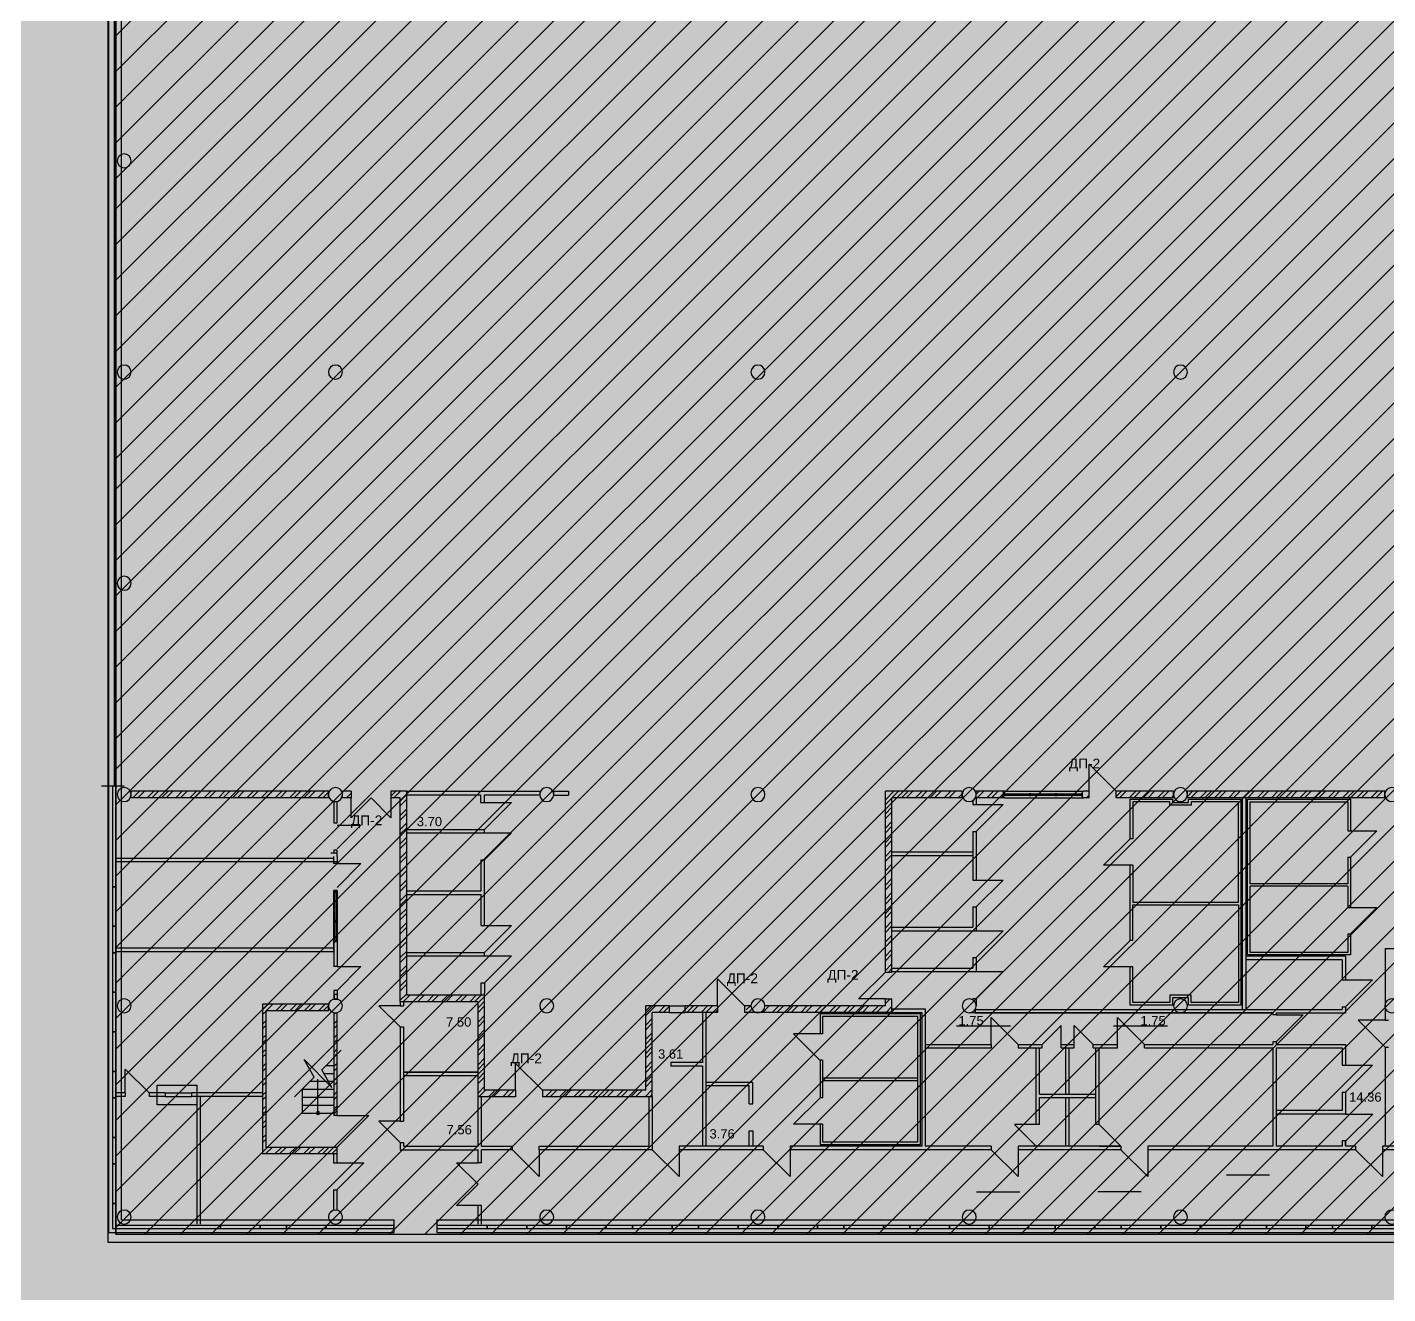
# Model space of a CAD drawing. Header units: metres. Extents: x 183920 to 185578, y 20757 to 21440.
# Drawn here: x 184747.6 to 184799.1, y 20827.3 to 20875.2 of the extents above; entities that cross this region are included whole.
import ezdxf

# ---------------------------------------------------------------- set-up
doc = ezdxf.new("R2010")
doc.units = ezdxf.units.M
for name, pattern in [('Commercial', [0]), ('Style_10', [0]), ('Style_11', [0]), ('Style_13', [0]), ('Wall Style 01', [0])]:
    doc.linetypes.add(name, pattern=pattern)
for name, color, linetype, true_color in [('0_1', 7, 'Continuous', 0x000000), ('brick', 12, 'Continuous', 0xbd0000), ('COLON', 5, 'Continuous', 0x0000ff), ('COOL', 4, 'Continuous', 0x00ffff), ('DOORS', 8, 'Continuous', 0x414141), ('DRAW', 7, 'Continuous', 0xffffff), ('dwgmodels.com', 3, 'Continuous', 0x00ff00), ('fac', 5, 'Continuous', 0x0000ff), ('GKL', 5, 'Continuous', 0x0000ff), ('Glass', 4, 'Continuous', 0x00ffff), ('Import', 7, 'Continuous', 0xff1493), ('MONOLIT', 7, 'Continuous', 0x691639), ('S', 2, 'Continuous', 0xffff00), ('SENDVICH', 2, 'Continuous', 0xffff00), ('TEXT', 2, 'Continuous', 0xffff00), ('Walls', 7, 'Continuous', 0x68db4c), ('Zoning', 7, 'Continuous', 0x47d2e2)]:
    doc.layers.add(name, color=color, linetype=linetype, true_color=true_color)
doc.styles.add('Style', font='', dxfattribs={"height": 0.370853})
doc.styles.add('Style_16', font='', dxfattribs={"height": 0.351624})
doc.styles.get('Style').set_extended_font_data('arial')
doc.styles.get('Style_16').set_extended_font_data('arial')
pattern_1 = [(45, (-3.6, 82), (-0.2694076836, 0.2694076836), []), (45, (-3.4204, 82), (-0.2694076836, 0.2694076836), [])]

msp = doc.modelspace()

# ---------------------------------------------------------------- hatches: boundary and pattern name
at = {"layer": 'DRAW'}
h = msp.add_hatch(dxfattribs=at)
h.set_pattern_fill('PATTERN_0', color=256, scale=0.04, style=0, pattern_type=2)
h.set_pattern_definition(pattern_1)
edge = h.paths.add_edge_path(flags=0)
edge.add_line((184759.041, 20846.31), (184751.508, 20846.31))
edge.add_arc((184751.275, 20846.185), 0.265, 0, 28.1446, ccw=False)
edge.add_arc((184751.275, 20846.185), 0.265, -28.1446, 0, ccw=False)
edge.add_line((184751.508, 20846.06), (184759.041, 20846.06))
edge.add_arc((184759.275, 20846.185), 0.265, 180, 208.1446, ccw=False)
edge.add_arc((184759.275, 20846.185), 0.265, 151.8554, 180, ccw=False)
edge.add_line((184759.041, 20846.31), (184759.041, 20846.31))
edge = h.paths.add_edge_path(flags=0)
edge.add_line((184759.875, 20846.31), (184759.508, 20846.31))
edge.add_arc((184759.275, 20846.185), 0.265, 0, 28.1446, ccw=False)
edge.add_arc((184759.275, 20846.185), 0.265, -28.1446, 0, ccw=False)
edge.add_line((184759.508, 20846.06), (184759.875, 20846.06))
edge.add_line((184759.875, 20846.06), (184759.875, 20846.31))
edge.add_line((184759.875, 20846.31), (184759.875, 20846.31))
h = msp.add_hatch(dxfattribs=at)
h.set_pattern_fill('PATTERN_0', color=256, scale=0.04, style=0, pattern_type=2)
h.set_pattern_definition(pattern_1)
h.paths.add_polyline_path([(184761.975, 20838.585), (184764.925, 20838.585), (184764.925, 20834.985), (184766.025, 20834.985), (184766.025, 20834.735), (184764.675, 20834.735), (184764.675, 20838.335), (184761.725, 20838.335), (184761.725, 20846.06), (184761.375, 20846.06), (184761.375, 20846.31), (184761.975, 20846.31), (184761.975, 20838.585)], flags=0)
h.paths.add_polyline_path([(184771.925, 20837.935), (184771.275, 20837.935), (184771.275, 20834.735), (184767.115, 20834.735), (184767.115, 20834.985), (184771.025, 20834.985), (184771.025, 20838.185), (184771.925, 20838.185), (184771.925, 20837.935)], flags=0)
h.paths.add_polyline_path([(184756.515, 20838.245), (184759.01, 20838.245), (184759.01, 20838.185), (184759.01, 20837.995), (184756.635, 20837.995), (184756.635, 20832.825), (184759.335, 20832.825), (184759.335, 20832.575), (184756.515, 20832.575), (184756.515, 20838.245)], flags=0)
edge = h.paths.add_edge_path(flags=0)
edge.add_arc((184775.275, 20838.185), 0.265, 289.37, 360)
edge.add_line((184775.54, 20838.185), (184780.1, 20838.185))
edge.add_line((184780.1, 20838.185), (184780.1, 20838.457))
edge.add_line((184780.1, 20838.457), (184780.35, 20838.457))
edge.add_line((184780.35, 20838.457), (184780.35, 20837.935))
edge.add_line((184780.35, 20837.935), (184775.363, 20837.935))
edge.add_line((184775.363, 20837.935), (184775.363, 20837.935))
h.paths.add_polyline_path([(184759.215, 20837.92), (184759.215, 20834.025), (184759.335, 20834.025), (184759.335, 20837.92), (184759.275, 20837.92), (184759.215, 20837.92)], flags=0)
h.paths.add_polyline_path([(184773.74, 20837.935), (184772.525, 20837.935), (184772.525, 20838.185), (184773.74, 20838.185), (184773.74, 20837.935)], flags=0)
edge = h.paths.add_edge_path(flags=0)
edge.add_arc((184775.275, 20838.185), 0.265, 180, 250.63)
edge.add_line((184775.187, 20837.935), (184774.834, 20837.935))
edge.add_line((184774.834, 20837.935), (184774.834, 20838.185))
edge.add_line((184774.834, 20838.185), (184775.01, 20838.185))
edge.add_line((184775.01, 20838.185), (184775.01, 20838.185))
h = msp.add_hatch(dxfattribs=at)
h.set_pattern_fill('PATTERN_0', color=256, scale=0.04, style=0, pattern_type=2)
h.set_pattern_definition(pattern_1)
edge = h.paths.add_edge_path(flags=0)
edge.add_arc((184783.275, 20846.185), 0.265, 151.8554, 180)
edge.add_arc((184783.275, 20846.185), 0.265, 180, 208.1446)
edge.add_line((184783.041, 20846.06), (184780.35, 20846.06))
edge.add_line((184780.35, 20846.06), (184780.35, 20839.477))
edge.add_line((184780.35, 20839.477), (184780.1, 20839.477))
edge.add_line((184780.1, 20839.477), (184780.1, 20846.31))
edge.add_line((184780.1, 20846.31), (184783.041, 20846.31))
edge.add_line((184783.041, 20846.31), (184783.041, 20846.31))
edge = h.paths.add_edge_path(flags=0)
edge.add_arc((184791.275, 20846.185), 0.265, 151.8554, 180)
edge.add_arc((184791.275, 20846.185), 0.265, 180, 208.1446)
edge.add_line((184791.041, 20846.06), (184788.84, 20846.06))
edge.add_line((184788.84, 20846.06), (184788.84, 20846.31))
edge.add_line((184788.84, 20846.31), (184791.041, 20846.31))
edge.add_line((184791.041, 20846.31), (184791.041, 20846.31))
edge = h.paths.add_edge_path(flags=0)
edge.add_line((184784.57, 20846.06), (184783.54, 20846.06))
edge.add_line((184783.54, 20846.06), (184783.54, 20846.185))
edge.add_arc((184783.275, 20846.185), 0.265, 360, 388.1446)
edge.add_line((184783.508, 20846.31), (184784.57, 20846.31))
edge.add_line((184784.57, 20846.31), (184784.57, 20846.06))
edge.add_line((184784.57, 20846.06), (184784.57, 20846.06))
h.paths.add_polyline_path([(184787.82, 20846.06), (184787.62, 20846.06), (184787.62, 20846.31), (184787.82, 20846.31), (184787.82, 20846.06)], flags=0)
h = msp.add_hatch(dxfattribs=at)
h.set_pattern_fill('PATTERN_5', color=256, scale=0.04, style=0, pattern_type=2)
h.set_pattern_definition([(45, (-3.6, 82), (-0.2694076836, 0.2694076836), []), (45, (-3.4204, 82), (-0.2694076836, 0.2694076836), [])])
edge = h.paths.add_edge_path(flags=0)
edge.add_line((184799.01, 20846.185), (184799.01, 20846.06))
edge.add_line((184799.01, 20846.06), (184791.508, 20846.06))
edge.add_arc((184791.275, 20846.185), 0.265, 331.8554, 360)
edge.add_arc((184791.275, 20846.185), 0.265, 360, 388.1446)
edge.add_line((184791.508, 20846.31), (184799.01, 20846.31))
edge.add_line((184799.01, 20846.31), (184799.01, 20846.185))
edge.add_line((184799.01, 20846.185), (184799.01, 20846.185))
edge.add_line((184799.01, 20846.185), (184799.01, 20846.185))
h.paths.add_polyline_path([(184802.594, 20846.06), (184801.079, 20846.06), (184801.079, 20846.31), (184802.594, 20846.31), (184802.594, 20846.06)], flags=0)
edge = h.paths.add_edge_path(flags=0)
edge.add_line((184800.059, 20846.06), (184800.059, 20846.31))
edge.add_line((184800.059, 20846.31), (184799.508, 20846.31))
edge.add_arc((184799.275, 20846.185), 0.265, -28.1446, 28.1446, ccw=False)
edge.add_line((184799.508, 20846.06), (184800.059, 20846.06))
edge.add_line((184800.059, 20846.06), (184800.059, 20846.06))
h.paths.add_polyline_path([(184803.875, 20846.31), (184803.494, 20846.31), (184803.494, 20846.06), (184803.875, 20846.06), (184803.875, 20846.31)], flags=0)
at = {"layer": 'Import'}
h = msp.add_hatch(dxfattribs=at)
h.set_pattern_fill('PATTERN_1', color=256, scale=15, style=0, pattern_type=2)
h.set_pattern_definition([(45, (0, 0), (-5.30330086, 5.30330086), []), (45, (1.35, 0), (-5.30330086, 5.30330086), []), (45, (2.7, 0), (-5.30330086, 5.30330086), []), (45, (4.05, 0), (-5.30330086, 5.30330086), []), (45, (5.4, 0), (-5.30330086, 5.30330086), []), (45, (6.75, 0), (-5.30330086, 5.30330086), []), (45, (8.1, 0), (-5.30330086, 5.30330086), []), (45, (9.45, 0), (-5.30330086, 5.30330086), [])])
h.paths.add_polyline_path([(184750.965, 20829.538), (184877.275, 20829.538), (184877.275, 20907.902), (184750.965, 20907.902), (184750.965, 20829.538)], flags=0)
at = {"layer": 'Walls', "transparency": 33554483}
for points in [[(184750.66, 20829.238), (184750.66, 20948.06), (184750.96, 20948.06), (184750.96, 20829.538), (184750.96, 20829.238), (184750.66, 20829.238)], [(184750.96, 20829.238), (184750.96, 20829.538), (184888.96, 20829.538), (184888.96, 20829.238), (184888.66, 20829.238), (184750.96, 20829.238)]]:
    msp.add_hatch(color=256, dxfattribs=at).paths.add_polyline_path(points, flags=0)
at = {"layer": 'Zoning', "transparency": 33554483}
msp.add_hatch(color=256, dxfattribs=at).paths.add_polyline_path([(184979.786, 20791.045), (184979.462, 21013.519), (184803.816, 21044.019), (184705.169, 21043.365), (184705.237, 20815.824), (184979.786, 20791.045)], flags=0)

# ---------------------------------------------------------------- linework, layer by layer
at = {"layer": '0_1', "linetype": 'Style_13'}
for points in [[(184757.732, 20834.742), (184758.473, 20835.483), (184758.087, 20836.153), (184759.142, 20835.097), (184758.756, 20835.766), (184759.498, 20836.508)], [(184758.838, 20835.625), (184759.215, 20835.625)], [(184758.915, 20835.925), (184759.215, 20835.925)], [(184758.315, 20835.325), (184759.215, 20835.325)], [(184758.615, 20834.125), (184758.615, 20834.404), (184758.615, 20835.404)], [(184758.015, 20835.025), (184759.215, 20835.025)], [(184758.015, 20835.025), (184758.015, 20834.125)], [(184758.015, 20834.725), (184759.215, 20834.725)], [(184758.015, 20834.425), (184759.215, 20834.425)], [(184758.015, 20834.125), (184759.215, 20834.125)]]:
    msp.add_lwpolyline(points, dxfattribs=at)
msp.add_lwpolyline([(184758.555, 20834.125, 1), (184758.675, 20834.125, 1), (184758.555, 20834.125)], format="xyb", close=True, dxfattribs=at)
at = {"layer": 'brick', "linetype": 'Style_13'}
for points in [[(184751.54, 20846.06), (184751.54, 20846.31)], [(184759.01, 20846.31), (184751.54, 20846.31)], [(184759.01, 20846.06), (184751.54, 20846.06)], [(184759.01, 20846.06), (184759.01, 20846.31)], [(184759.215, 20845.92), (184759.335, 20845.92)], [(184759.215, 20845.92), (184759.215, 20845.1)], [(184759.335, 20845.92), (184759.335, 20845.1)], [(184759.54, 20846.06), (184759.54, 20846.31)], [(184759.875, 20846.31), (184759.54, 20846.31)], [(184759.875, 20846.06), (184759.54, 20846.06)], [(184759.875, 20846.31), (184759.875, 20846.06)], [(184761.975, 20846.31), (184761.375, 20846.31)], [(184761.375, 20846.31), (184761.375, 20846.06)], [(184761.725, 20846.06), (184761.375, 20846.06)], [(184761.725, 20838.335), (184761.725, 20846.06)], [(184761.975, 20838.585), (184761.975, 20846.31)], [(184780.1, 20839.465), (184780.1, 20846.31)], [(184783.01, 20846.31), (184780.1, 20846.31)], [(184783.01, 20846.06), (184780.35, 20846.06)], [(184780.35, 20839.465), (184780.35, 20846.06)], [(184783.01, 20846.06), (184783.01, 20846.31)], [(184783.54, 20846.06), (184783.54, 20846.31)], [(184784.62, 20846.31), (184783.54, 20846.31)], [(184784.62, 20846.06), (184783.54, 20846.06)], [(184784.57, 20846.06), (184784.57, 20846.31)], [(184784.62, 20846.31), (184787.62, 20846.31)], [(184784.62, 20846.06), (184787.62, 20846.06)], [(184787.57, 20846.06), (184787.57, 20846.31)], [(184787.82, 20846.31), (184787.62, 20846.31)], [(184787.82, 20846.06), (184787.62, 20846.06)], [(184787.82, 20846.06), (184787.82, 20846.31)], [(184791.01, 20846.31), (184788.84, 20846.31)], [(184788.84, 20846.06), (184788.84, 20846.31)], [(184791.01, 20846.06), (184788.84, 20846.06)], [(184791.01, 20846.06), (184791.01, 20846.31)], [(184799.01, 20846.31), (184791.54, 20846.31)], [(184791.54, 20846.06), (184791.54, 20846.31)], [(184799.01, 20846.06), (184791.54, 20846.06)], [(184799.01, 20846.06), (184799.01, 20846.31)], [(184759.335, 20845.1), (184759.215, 20845.1)], [(184759.215, 20844.08), (184759.215, 20843.96)], [(184759.335, 20844.08), (184759.215, 20844.08)], [(184759.335, 20844.08), (184759.335, 20843.84)], [(184759.215, 20843.76), (184750.96, 20843.76)], [(184759.335, 20843.64), (184750.96, 20843.64)], [(184780.1, 20839.465), (184780.35, 20839.465)], [(184759.01, 20838.245), (184756.515, 20838.245)], [(184756.515, 20838.245), (184756.515, 20832.575)], [(184759.01, 20837.995), (184759.01, 20838.245)], [(184764.675, 20838.335), (184761.725, 20838.335)], [(184764.925, 20838.585), (184761.975, 20838.585)], [(184764.675, 20834.735), (184764.675, 20838.335)], [(184764.925, 20834.985), (184764.925, 20838.585)], [(184771.925, 20838.185), (184771.025, 20838.185)], [(184771.025, 20834.985), (184771.025, 20838.185)], [(184771.925, 20838.185), (184772.525, 20838.185)], [(184771.925, 20837.935), (184771.925, 20838.185)], [(184772.525, 20837.935), (184772.525, 20838.185)], [(184773.74, 20838.185), (184772.525, 20838.185)], [(184773.74, 20838.185), (184773.74, 20837.935)], [(184775.01, 20838.185), (184774.76, 20838.185)], [(184774.76, 20838.185), (184774.76, 20837.935)], [(184780.1, 20838.185), (184775.54, 20838.185)], [(184780.1, 20838.445), (184780.35, 20838.445)], [(184780.1, 20838.185), (184780.1, 20838.445)], [(184780.35, 20837.935), (184780.35, 20838.445)], [(184759.01, 20837.995), (184756.635, 20837.995)], [(184756.635, 20837.995), (184756.635, 20832.825)], [(184759.215, 20837.92), (184759.215, 20834.025)], [(184759.215, 20837.92), (184759.335, 20837.92)], [(184759.335, 20837.92), (184759.335, 20834.025)], [(184771.925, 20837.935), (184771.275, 20837.935)], [(184771.275, 20834.735), (184771.275, 20837.935)], [(184771.925, 20837.935), (184772.525, 20837.935)], [(184773.74, 20837.935), (184772.525, 20837.935)], [(184780.35, 20837.935), (184774.76, 20837.935)], [(184766.095, 20834.735), (184764.675, 20834.735)], [(184766.095, 20834.985), (184764.925, 20834.985)], [(184766.095, 20834.985), (184766.095, 20834.735)], [(184767.115, 20834.985), (184767.115, 20834.735)], [(184771.025, 20834.985), (184767.115, 20834.985)], [(184771.275, 20834.735), (184767.115, 20834.735)], [(184759.335, 20834.025), (184759.215, 20834.025)], [(184759.335, 20832.575), (184756.515, 20832.575)], [(184759.335, 20832.825), (184756.635, 20832.825)], [(184759.335, 20832.825), (184759.335, 20832.575)]]:
    msp.add_lwpolyline(points, dxfattribs=at)
at = {"layer": 'COLON', "linetype": 'Style_13'}
for points in [[(184751.01, 20870.185, 1), (184751.54, 20870.185, 1), (184751.01, 20870.185)], [(184751.01, 20862.185, 1), (184751.54, 20862.185, 1), (184751.01, 20862.185)], [(184759.01, 20862.185, 1), (184759.54, 20862.185, 1), (184759.01, 20862.185)], [(184775.01, 20862.185, 1), (184775.54, 20862.185, 1), (184775.01, 20862.185)], [(184791.01, 20862.185, 1), (184791.54, 20862.185, 1), (184791.01, 20862.185)], [(184751.01, 20854.185, 1), (184751.54, 20854.185, 1), (184751.01, 20854.185)], [(184751.01, 20846.185, 1), (184751.54, 20846.185, 1), (184751.01, 20846.185)], [(184759.01, 20846.185, 1), (184759.54, 20846.185, 1), (184759.01, 20846.185)], [(184767.01, 20846.185, 1), (184767.54, 20846.185, 1), (184767.01, 20846.185)], [(184775.01, 20846.185, 1), (184775.54, 20846.185, 1), (184775.01, 20846.185)], [(184783.01, 20846.185, 1), (184783.54, 20846.185, 1), (184783.01, 20846.185)], [(184791.01, 20846.185, 1), (184791.54, 20846.185, 1), (184791.01, 20846.185)], [(184799.01, 20846.185, 1), (184799.54, 20846.185, 1), (184799.01, 20846.185)], [(184751.01, 20838.185, 1), (184751.54, 20838.185, 1), (184751.01, 20838.185)], [(184759.01, 20838.185, 1), (184759.54, 20838.185, 1), (184759.01, 20838.185)], [(184767.01, 20838.185, 1), (184767.54, 20838.185, 1), (184767.01, 20838.185)], [(184775.01, 20838.185, 1), (184775.54, 20838.185, 1), (184775.01, 20838.185)], [(184783.01, 20838.185, 1), (184783.54, 20838.185, 1), (184783.01, 20838.185)], [(184791.01, 20838.185, 1), (184791.54, 20838.185, 1), (184791.01, 20838.185)], [(184799.01, 20838.185, 1), (184799.54, 20838.185, 1), (184799.01, 20838.185)], [(184751.01, 20830.185, 1), (184751.54, 20830.185, 1), (184751.01, 20830.185)], [(184759.01, 20830.185, 1), (184759.54, 20830.185, 1), (184759.01, 20830.185)], [(184767.01, 20830.185, 1), (184767.54, 20830.185, 1), (184767.01, 20830.185)], [(184775.01, 20830.185, 1), (184775.54, 20830.185, 1), (184775.01, 20830.185)], [(184783.01, 20830.185, 1), (184783.54, 20830.185, 1), (184783.01, 20830.185)], [(184791.01, 20830.185, 1), (184791.54, 20830.185, 1), (184791.01, 20830.185)], [(184799.01, 20830.185, 1), (184799.54, 20830.185, 1), (184799.01, 20830.185)]]:
    msp.add_lwpolyline(points, format="xyb", close=True, dxfattribs=at)
at = {"layer": 'COOL', "linetype": 'Style_13'}
for points in [[(184789.365, 20844.51), (184789.365, 20846.01)], [(184789.365, 20846.01), (184790.975, 20846.01), (184790.975, 20845.885), (184791.575, 20845.885), (184791.575, 20846.01), (184793.565, 20846.01), (184793.565, 20838.21), (184791.575, 20838.21), (184791.575, 20838.485), (184790.975, 20838.485), (184790.975, 20838.21), (184789.365, 20838.21), (184789.365, 20839.66)], [(184789.465, 20845.91), (184789.465, 20844.51)], [(184789.465, 20843.51), (184789.465, 20842.11), (184793.465, 20842.11), (184793.465, 20845.91), (184791.675, 20845.91), (184791.675, 20845.785), (184790.875, 20845.785), (184790.875, 20845.91), (184789.465, 20845.91)], [(184793.815, 20846.01), (184797.715, 20846.01), (184797.715, 20844.81)], [(184793.815, 20840.11), (184793.815, 20842.71), (184793.815, 20846.01)], [(184793.915, 20845.91), (184797.615, 20845.91), (184797.615, 20844.81)], [(184793.915, 20842.81), (184793.915, 20845.91)], [(184789.365, 20843.51), (184788.365, 20843.51), (184789.365, 20844.51)], [(184789.465, 20844.51), (184789.365, 20844.51)], [(184797.615, 20844.81), (184797.715, 20844.81)], [(184797.715, 20844.81), (184798.715, 20844.81), (184797.715, 20843.81)], [(184789.465, 20843.51), (184789.365, 20843.51)], [(184789.365, 20840.66), (184789.365, 20843.51)], [(184797.615, 20843.81), (184797.715, 20843.81)], [(184797.615, 20843.81), (184797.615, 20842.81)], [(184797.715, 20843.81), (184797.715, 20841.91)], [(184797.615, 20842.81), (184793.915, 20842.81)], [(184793.915, 20840.21), (184793.915, 20842.71)], [(184797.615, 20842.71), (184793.915, 20842.71)], [(184797.615, 20842.71), (184797.615, 20841.91)], [(184789.465, 20840.66), (184789.465, 20842.01)], [(184789.465, 20842.01), (184793.465, 20842.01), (184793.465, 20838.31), (184791.675, 20838.31), (184791.675, 20838.585), (184790.875, 20838.585), (184790.875, 20838.31), (184789.465, 20838.31), (184789.465, 20839.66)], [(184797.615, 20841.91), (184797.715, 20841.91)], [(184797.715, 20841.91), (184798.715, 20841.91), (184797.715, 20840.91)], [(184797.615, 20840.91), (184797.715, 20840.91)], [(184797.615, 20840.91), (184797.615, 20840.21)], [(184797.715, 20840.91), (184797.715, 20840.11)], [(184789.365, 20839.66), (184788.365, 20839.66), (184789.365, 20840.66)], [(184789.465, 20840.66), (184789.365, 20840.66)], [(184797.715, 20840.11), (184793.815, 20840.11)], [(184797.615, 20840.21), (184793.915, 20840.21)], [(184789.465, 20839.66), (184789.365, 20839.66)], [(184777.625, 20833.697), (184777.625, 20832.935), (184781.425, 20832.935), (184781.425, 20837.885), (184777.625, 20837.885), (184777.625, 20837.122)], [(184777.725, 20833.697), (184777.725, 20833.035), (184781.325, 20833.035), (184781.325, 20837.785), (184777.725, 20837.785), (184777.725, 20837.122)], [(184777.615, 20837.122), (184776.615, 20837.122), (184777.615, 20836.122)], [(184777.725, 20837.122), (184777.625, 20837.122)], [(184777.625, 20836.122), (184777.625, 20834.697)], [(184777.725, 20836.122), (184777.625, 20836.122)], [(184777.725, 20836.122), (184777.725, 20834.697)], [(184777.725, 20835.46), (184781.325, 20835.46)], [(184777.725, 20835.36), (184781.325, 20835.36)], [(184777.625, 20833.697), (184776.625, 20833.697), (184777.625, 20834.697)], [(184777.725, 20834.697), (184777.625, 20834.697)], [(184777.725, 20833.697), (184777.625, 20833.697)]]:
    msp.add_lwpolyline(points, dxfattribs=at)
at = {"layer": 'DOORS', "linetype": 'Style_10'}
for points in [[(184787.82, 20846.31), (184787.82, 20847.33), (184788.84, 20846.31)], [(184761.375, 20846.06), (184761.375, 20845.31), (184760.625, 20846.06), (184759.875, 20845.31), (184759.875, 20846.06)], [(184773.74, 20838.185), (184773.74, 20839.205), (184774.76, 20838.185)], [(184780.1, 20838.445), (184779.08, 20838.445), (184780.1, 20839.465)], [(184766.095, 20834.985), (184766.095, 20836.005), (184767.115, 20834.985)]]:
    msp.add_lwpolyline(points, dxfattribs=at)
at = {"layer": 'DOORS', "linetype": 'Style_13'}
for points in [[(184764.925, 20845.88), (184765.945, 20845.88), (184764.925, 20844.86)], [(184783.54, 20845.81), (184784.56, 20845.81), (184783.54, 20844.79)], [(184759.34, 20845.027), (184760.24, 20845.027), (184759.34, 20844.127)], [(184764.925, 20844.73), (184765.945, 20844.73), (184764.925, 20843.71)], [(184759.34, 20843.57), (184760.24, 20843.57), (184759.34, 20842.67)], [(184783.54, 20842.947), (184784.56, 20842.947), (184783.54, 20841.927)], [(184764.925, 20841.23), (184765.945, 20841.23), (184764.925, 20840.21)], [(184783.54, 20841.03), (184784.56, 20841.03), (184783.54, 20840.01)], [(184764.925, 20840.08), (184765.945, 20840.08), (184764.925, 20839.06)], [(184759.34, 20839.668), (184760.24, 20839.668), (184759.34, 20838.768)], [(184783.54, 20839.485), (184784.56, 20839.485), (184783.54, 20838.465)], [(184797.525, 20839.17), (184798.545, 20839.17), (184797.525, 20838.15)], [(184761.725, 20838.185), (184760.925, 20838.185), (184761.725, 20837.385)], [(184784.105, 20836.72), (184784.105, 20837.74), (184785.125, 20836.72)], [(184788.895, 20836.72), (184788.895, 20837.74), (184789.915, 20836.72)], [(184794.895, 20837.84), (184795.915, 20837.84), (184794.895, 20836.82)], [(184786.755, 20836.719), (184786.755, 20837.439), (184786.035, 20836.719)], [(184787.245, 20836.719), (184787.245, 20837.439), (184787.965, 20836.719)], [(184799.025, 20837.635), (184798.002, 20837.635), (184799.025, 20836.615)], [(184751.317, 20834.885), (184751.317, 20835.785), (184752.217, 20834.885)], [(184797.525, 20835.94), (184798.545, 20835.94), (184797.525, 20834.92)], [(184797.525, 20834.085), (184798.553, 20834.085), (184797.525, 20833.056)], [(184759.335, 20834.025), (184760.535, 20834.025), (184759.335, 20832.825)], [(184761.725, 20833.812), (184760.925, 20833.812), (184761.725, 20833.012)], [(184785.805, 20833.685), (184784.985, 20833.685), (184785.805, 20832.865)], [(184788.195, 20832.865), (184789.015, 20832.865), (184788.195, 20833.685)], [(184766.995, 20832.735), (184766.995, 20831.715), (184765.975, 20832.735)], [(184772.295, 20832.735), (184772.295, 20831.715), (184771.275, 20832.735)], [(184776.495, 20832.735), (184776.495, 20831.715), (184775.475, 20832.735)], [(184785.125, 20832.735), (184785.125, 20831.715), (184784.105, 20832.735)], [(184790.035, 20832.735), (184790.035, 20831.715), (184789.015, 20832.735)], [(184798.925, 20832.735), (184798.925, 20831.715), (184797.905, 20832.735)], [(184759.335, 20832.24), (184760.355, 20832.24), (184759.335, 20831.22)], [(184764.675, 20830.62), (184763.865, 20830.62), (184764.675, 20831.43), (184763.865, 20832.24), (184764.675, 20832.24)]]:
    msp.add_lwpolyline(points, dxfattribs=at)
at = {"layer": 'dwgmodels.com', "linetype": 'Style_11'}
msp.add_lwpolyline([(184759.35, 20843.96), (184759.1, 20843.96)], dxfattribs=at)
at = {"layer": 'dwgmodels.com', "linetype": 'Style_13'}
msp.add_lwpolyline([(184759.23, 20838.442), (184759.35, 20838.442), (184759.35, 20838.61), (184759.23, 20838.61), (184759.23, 20838.442)], close=True, dxfattribs=at)
at = {"layer": 'fac', "linetype": 'Style_13'}
msp.add_lwpolyline([(184751.275, 20846.5), (184750.422, 20846.5)], dxfattribs=at)
at = {"layer": 'GKL', "linetype": 'Style_13'}
for points in [[(184761.975, 20846.31), (184767.01, 20846.31)], [(184761.975, 20846.18), (184764.775, 20846.18)], [(184764.775, 20846.18), (184764.775, 20845.88)], [(184764.925, 20845.88), (184764.925, 20846.18)], [(184764.925, 20846.18), (184767.01, 20846.18)], [(184767.01, 20846.31), (184767.01, 20846.18)], [(184767.54, 20846.31), (184768.1, 20846.31)], [(184767.54, 20846.16), (184767.54, 20846.31)], [(184767.54, 20846.16), (184768.1, 20846.16)], [(184768.1, 20846.31), (184768.1, 20846.16)], [(184783.41, 20845.957), (184783.41, 20845.81)], [(184783.54, 20846.06), (184783.54, 20845.81)], [(184793.615, 20846.06), (184793.615, 20838.05)], [(184793.745, 20846.06), (184793.745, 20838.05)], [(184764.775, 20845.88), (184764.925, 20845.88)], [(184783.41, 20845.81), (184783.54, 20845.81)], [(184761.975, 20844.86), (184764.925, 20844.86)], [(184761.975, 20844.73), (184764.925, 20844.73)], [(184764.925, 20844.73), (184764.925, 20844.86)], [(184783.41, 20844.79), (184783.41, 20842.947)], [(184783.41, 20844.79), (184783.54, 20844.79)], [(184783.54, 20844.79), (184783.54, 20842.947)], [(184759.21, 20843.57), (184759.21, 20843.84)], [(184759.34, 20843.84), (184759.34, 20843.57)], [(184780.35, 20844.01), (184783.41, 20844.01)], [(184780.35, 20843.88), (184783.41, 20843.88)], [(184759.34, 20843.57), (184759.21, 20843.57)], [(184764.795, 20842.535), (184764.795, 20843.71)], [(184764.795, 20843.71), (184764.925, 20843.71)], [(184764.925, 20841.23), (184764.925, 20843.71)], [(184783.41, 20842.947), (184783.54, 20842.947)], [(184759.21, 20840.28), (184759.21, 20842.55)], [(184759.34, 20842.55), (184759.21, 20842.55)], [(184759.21, 20842.55), (184759.21, 20840.28)], [(184759.34, 20842.55), (184759.34, 20840.28)], [(184761.975, 20842.535), (184764.795, 20842.535)], [(184761.975, 20842.405), (184764.795, 20842.405)], [(184764.795, 20841.23), (184764.795, 20842.405)], [(184783.41, 20841.927), (184783.54, 20841.927)], [(184783.41, 20841.927), (184783.41, 20841.16)], [(184783.54, 20841.927), (184783.54, 20841.01)], [(184764.795, 20841.23), (184764.925, 20841.23)], [(184780.35, 20841.16), (184783.41, 20841.16)], [(184780.35, 20841.03), (184783.54, 20841.03)], [(184750.96, 20840.376), (184759.21, 20840.376)], [(184750.96, 20840.246), (184759.21, 20840.246)], [(184759.339, 20840.615), (184759.21, 20840.615)], [(184759.21, 20840.28), (184759.21, 20839.668)], [(184759.34, 20840.28), (184759.34, 20839.668)], [(184799.025, 20840.36), (184804.705, 20840.36)], [(184799.025, 20840.36), (184799.025, 20837.635)], [(184761.975, 20840.21), (184764.925, 20840.21)], [(184761.975, 20840.08), (184764.925, 20840.08)], [(184764.925, 20840.08), (184764.925, 20840.21)], [(184783.41, 20840.01), (184783.54, 20840.01)], [(184783.41, 20840.01), (184783.41, 20839.615)], [(184783.54, 20840.01), (184783.54, 20839.485)], [(184797.525, 20840.06), (184793.745, 20840.06)], [(184797.395, 20839.93), (184793.745, 20839.93)], [(184797.395, 20839.93), (184797.395, 20839.17)], [(184797.525, 20840.06), (184797.525, 20839.17)], [(184759.34, 20839.668), (184759.21, 20839.668)], [(184780.35, 20839.615), (184783.41, 20839.615)], [(184780.35, 20839.485), (184783.54, 20839.485)], [(184759.21, 20838.768), (184759.21, 20838.442)], [(184759.34, 20838.768), (184759.21, 20838.768)], [(184759.34, 20838.768), (184759.34, 20838.442)], [(184764.795, 20839.06), (184764.925, 20839.06)], [(184764.795, 20838.585), (184764.795, 20839.06)], [(184764.925, 20839.06), (184764.925, 20838.66)], [(184797.395, 20839.17), (184797.525, 20839.17)], [(184761.725, 20838.335), (184761.725, 20838.185)], [(184761.725, 20838.185), (184761.855, 20838.185)], [(184761.855, 20838.335), (184761.855, 20838.185)], [(184764.925, 20838.585), (184764.925, 20838.66)], [(184783.41, 20838.465), (184783.41, 20838.413)], [(184783.41, 20838.465), (184783.54, 20838.465)], [(184783.54, 20838.465), (184783.54, 20838.185)], [(184773.175, 20837.935), (184773.175, 20836.035)], [(184773.305, 20837.935), (184773.305, 20832.865)], [(184773.305, 20837.935), (184773.305, 20835.905)], [(184780.35, 20838.065), (184781.605, 20838.065)], [(184780.35, 20837.935), (184781.475, 20837.935)], [(184781.475, 20837.935), (184781.475, 20832.865)], [(184781.605, 20838.065), (184781.605, 20832.865)], [(184794.765, 20837.92), (184783.275, 20837.92)], [(184783.503, 20838.05), (184783.503, 20837.92)], [(184783.503, 20838.05), (184797.395, 20838.05)], [(184783.503, 20837.92), (184794.725, 20837.92)], [(184794.765, 20837.92), (184794.765, 20837.84)], [(184794.895, 20837.84), (184794.765, 20837.84)], [(184794.895, 20837.92), (184794.895, 20837.84)], [(184794.895, 20837.92), (184797.525, 20837.92)], [(184797.395, 20838.15), (184797.525, 20838.15)], [(184797.395, 20838.15), (184797.395, 20838.05)], [(184797.525, 20838.15), (184797.525, 20837.92)], [(184761.725, 20837.385), (184761.725, 20833.812)], [(184761.725, 20837.385), (184761.855, 20837.385)], [(184761.855, 20837.385), (184761.855, 20833.812)], [(184799.025, 20837.635), (184799.155, 20837.635)], [(184781.605, 20836.72), (184784.105, 20836.72)], [(184784.105, 20836.72), (184784.105, 20836.59)], [(184785.125, 20836.72), (184786.035, 20836.72)], [(184785.125, 20836.72), (184785.125, 20836.59)], [(184786.035, 20836.59), (184786.035, 20836.72)], [(184786.755, 20836.72), (184787.245, 20836.72)], [(184786.755, 20836.59), (184786.755, 20836.72)], [(184787.245, 20836.59), (184787.245, 20836.72)], [(184787.965, 20836.72), (184788.895, 20836.72)], [(184787.965, 20836.59), (184787.965, 20836.72)], [(184788.895, 20836.59), (184788.895, 20836.72)], [(184789.915, 20836.59), (184789.915, 20836.72)], [(184789.915, 20836.72), (184794.765, 20836.72)], [(184794.765, 20836.82), (184794.765, 20836.72)], [(184794.895, 20836.82), (184794.895, 20836.72)], [(184794.895, 20836.72), (184797.525, 20836.72)], [(184797.525, 20836.72), (184797.525, 20835.94)], [(184781.605, 20836.59), (184784.105, 20836.59)], [(184785.125, 20836.59), (184786.035, 20836.59)], [(184785.805, 20833.685), (184785.805, 20836.59)], [(184785.935, 20834.84), (184785.935, 20836.59)], [(184786.755, 20836.59), (184787.245, 20836.59)], [(184786.935, 20834.84), (184786.935, 20836.59)], [(184787.065, 20834.84), (184787.065, 20836.59)], [(184787.965, 20836.59), (184788.895, 20836.59)], [(184788.065, 20833.685), (184788.065, 20836.59)], [(184788.195, 20833.685), (184788.195, 20836.59)], [(184789.915, 20836.59), (184794.765, 20836.59)], [(184794.765, 20836.59), (184794.765, 20832.865)], [(184794.895, 20836.59), (184794.895, 20832.865)], [(184794.895, 20836.59), (184797.395, 20836.59)], [(184797.395, 20836.59), (184797.395, 20835.94)], [(184799.025, 20836.615), (184799.025, 20832.865)], [(184799.025, 20836.615), (184799.155, 20836.615)], [(184799.025, 20836.335), (184799.025, 20832.885)], [(184761.855, 20835.675), (184764.675, 20835.675)], [(184761.875, 20835.685), (184764.675, 20835.685)], [(184771.975, 20836.035), (184771.975, 20835.905)], [(184773.175, 20836.035), (184771.975, 20836.035)], [(184773.175, 20835.905), (184771.975, 20835.905)], [(184773.175, 20835.905), (184773.175, 20832.865)], [(184797.395, 20835.94), (184797.525, 20835.94)], [(184761.855, 20835.545), (184764.675, 20835.545)], [(184775.075, 20835.285), (184773.305, 20835.285)], [(184774.945, 20835.155), (184773.305, 20835.155)], [(184774.945, 20834.467), (184774.945, 20835.155)], [(184775.075, 20834.467), (184775.075, 20835.285)], [(184751.317, 20834.885), (184750.96, 20834.885)], [(184751.317, 20834.755), (184750.96, 20834.755)], [(184751.317, 20834.885), (184751.317, 20834.755)], [(184752.825, 20834.885), (184752.217, 20834.885)], [(184752.217, 20834.885), (184752.217, 20834.755)], [(184752.825, 20834.755), (184752.217, 20834.755)], [(184752.825, 20834.885), (184753.825, 20834.885)], [(184752.825, 20834.885), (184753.825, 20834.885)], [(184752.825, 20834.885), (184752.825, 20834.755)], [(184752.825, 20834.755), (184753.825, 20834.755)], [(184752.825, 20834.755), (184753.825, 20834.755)], [(184753.825, 20834.885), (184753.825, 20834.755)], [(184756.515, 20834.885), (184753.825, 20834.885)], [(184756.515, 20834.755), (184753.825, 20834.755)], [(184754.025, 20834.755), (184754.025, 20829.92)], [(184754.155, 20834.755), (184754.155, 20829.92)], [(184764.675, 20832.865), (184764.675, 20834.735)], [(184764.805, 20832.865), (184764.805, 20834.735)], [(184771.145, 20834.735), (184771.145, 20832.865)], [(184771.275, 20834.735), (184771.275, 20832.735)], [(184785.935, 20834.84), (184788.065, 20834.84)], [(184785.935, 20834.71), (184788.065, 20834.71)], [(184785.935, 20833.685), (184785.935, 20834.71)], [(184786.935, 20832.865), (184786.935, 20834.71)], [(184787.065, 20832.865), (184787.065, 20834.71)], [(184797.395, 20834.92), (184797.395, 20834.215)], [(184797.395, 20834.92), (184797.525, 20834.92)], [(184797.525, 20834.92), (184797.525, 20834.085)], [(184774.945, 20834.467), (184775.075, 20834.467)], [(184797.395, 20834.215), (184794.895, 20834.215)], [(184797.525, 20834.085), (184794.895, 20834.085)], [(184761.725, 20833.812), (184761.855, 20833.812)], [(184785.935, 20833.685), (184785.805, 20833.685)], [(184788.195, 20833.685), (184788.065, 20833.685)], [(184774.945, 20832.865), (184774.945, 20833.447)], [(184774.945, 20833.447), (184775.075, 20833.447)], [(184775.075, 20833.447), (184775.075, 20832.865)], [(184797.395, 20833.065), (184797.395, 20832.865)], [(184797.525, 20833.065), (184797.395, 20833.065)], [(184797.525, 20833.065), (184797.525, 20832.865)], [(184797.525, 20832.885), (184797.525, 20833.056)], [(184759.205, 20832.575), (184759.205, 20832.24)], [(184759.335, 20832.575), (184759.335, 20832.24)], [(184761.725, 20833.012), (184761.725, 20832.735)], [(184761.725, 20833.012), (184761.855, 20833.012)], [(184761.725, 20832.735), (184764.675, 20832.735)], [(184761.855, 20833.012), (184761.855, 20832.865)], [(184761.855, 20832.865), (184764.675, 20832.865)], [(184764.675, 20832.24), (184764.675, 20832.735)], [(184764.805, 20832.865), (184765.975, 20832.865)], [(184765.975, 20832.735), (184764.805, 20832.735)], [(184764.805, 20832.24), (184764.805, 20832.735)], [(184765.975, 20832.735), (184765.975, 20832.865)], [(184766.995, 20832.865), (184771.145, 20832.865)], [(184766.995, 20832.735), (184766.995, 20832.865)], [(184771.275, 20832.735), (184766.995, 20832.735)], [(184772.295, 20832.865), (184772.295, 20832.735)], [(184775.475, 20832.865), (184772.295, 20832.865)], [(184775.475, 20832.735), (184772.295, 20832.735)], [(184775.475, 20832.865), (184775.475, 20832.735)], [(184776.495, 20832.865), (184776.495, 20832.735)], [(184781.475, 20832.865), (184776.495, 20832.865)], [(184784.105, 20832.735), (184776.495, 20832.735)], [(184784.105, 20832.865), (184781.605, 20832.865)], [(184784.105, 20832.865), (184784.105, 20832.735)], [(184789.015, 20832.865), (184785.125, 20832.865)], [(184785.125, 20832.865), (184785.125, 20832.735)], [(184789.015, 20832.735), (184785.125, 20832.735)], [(184789.015, 20832.865), (184789.015, 20832.735)], [(184790.035, 20832.865), (184790.035, 20832.735)], [(184794.765, 20832.865), (184790.035, 20832.865)], [(184797.905, 20832.735), (184790.035, 20832.735)], [(184797.395, 20832.865), (184794.895, 20832.865)], [(184797.905, 20832.865), (184797.525, 20832.865)], [(184797.905, 20832.865), (184797.905, 20832.735)], [(184798.925, 20832.865), (184798.925, 20832.735)], [(184805.175, 20832.865), (184798.925, 20832.865)], [(184805.175, 20832.735), (184798.925, 20832.735)], [(184759.205, 20832.24), (184759.335, 20832.24)], [(184764.805, 20832.24), (184764.675, 20832.24)], [(184759.205, 20831.22), (184759.205, 20830.443)], [(184759.205, 20831.22), (184759.335, 20831.22)], [(184759.335, 20831.22), (184759.335, 20830.443)], [(184764.675, 20829.92), (184764.675, 20830.62)], [(184764.805, 20830.62), (184764.675, 20830.62)], [(184764.805, 20829.92), (184764.805, 20830.62)]]:
    msp.add_lwpolyline(points, dxfattribs=at)
msp.add_lwpolyline([(184752.525, 20835.185), (184754.025, 20835.185), (184754.025, 20834.435), (184752.525, 20834.435), (184752.525, 20835.185)], close=True, dxfattribs=at)
msp.add_lwpolyline([(184752.525, 20835.185), (184754.025, 20835.185), (184754.025, 20834.435), (184752.525, 20834.435), (184752.525, 20835.185)], close=True, dxfattribs=at)
at = {"layer": 'Glass', "linetype": 'Style_13'}
for points in [[(184750.9, 20894.584), (184750.9, 20846.5)], [(184750.96, 20894.584), (184750.96, 20846.5)], [(184784.63, 20846.215), (184787.51, 20846.215)], [(184787.51, 20846.155), (184784.63, 20846.155)], [(184759.245, 20841.41), (184759.245, 20842.49)], [(184759.305, 20841.41), (184759.305, 20842.49)], [(184759.245, 20840.675), (184759.245, 20841.35)], [(184759.305, 20840.675), (184759.305, 20841.35)]]:
    msp.add_lwpolyline(points, dxfattribs=at)
for points in [[(184784.57, 20846.155), (184784.63, 20846.155), (184784.63, 20846.215), (184784.57, 20846.215), (184784.57, 20846.155)], [(184785.55, 20846.155), (184785.61, 20846.155), (184785.61, 20846.215), (184785.55, 20846.215), (184785.55, 20846.155)], [(184786.53, 20846.155), (184786.59, 20846.155), (184786.59, 20846.215), (184786.53, 20846.215), (184786.53, 20846.155)], [(184787.51, 20846.155), (184787.57, 20846.155), (184787.57, 20846.215), (184787.51, 20846.215), (184787.51, 20846.155)], [(184750.841, 20841.196), (184750.96, 20841.196), (184750.96, 20842.696), (184750.841, 20842.696), (184750.841, 20841.196)], [(184759.245, 20842.49), (184759.305, 20842.49), (184759.305, 20842.55), (184759.245, 20842.55), (184759.245, 20842.49)], [(184759.245, 20841.35), (184759.305, 20841.35), (184759.305, 20841.41), (184759.245, 20841.41), (184759.245, 20841.35)], [(184759.245, 20840.615), (184759.305, 20840.615), (184759.305, 20840.675), (184759.245, 20840.675), (184759.245, 20840.615)], [(184750.84, 20838.696), (184750.96, 20838.696), (184750.96, 20840.196), (184750.84, 20840.196), (184750.84, 20838.696)], [(184750.84, 20835.696), (184750.96, 20835.696), (184750.96, 20837.196), (184750.84, 20837.196), (184750.84, 20835.696)], [(184750.84, 20833.196), (184750.96, 20833.196), (184750.96, 20834.696), (184750.84, 20834.696), (184750.84, 20833.196)], [(184750.84, 20830.696), (184750.96, 20830.696), (184750.96, 20832.196), (184750.84, 20832.196), (184750.84, 20830.696)], [(184754.925, 20829.75), (184756.425, 20829.75), (184756.425, 20829.87), (184754.925, 20829.87), (184754.925, 20829.75)], [(184757.425, 20829.75), (184758.925, 20829.75), (184758.925, 20829.87), (184757.425, 20829.87), (184757.425, 20829.75)], [(184765.025, 20829.75), (184766.525, 20829.75), (184766.525, 20829.87), (184765.025, 20829.87), (184765.025, 20829.75)], [(184768.025, 20829.75), (184769.525, 20829.75), (184769.525, 20829.87), (184768.025, 20829.87), (184768.025, 20829.75)], [(184770.525, 20829.75), (184772.025, 20829.75), (184772.025, 20829.87), (184770.525, 20829.87), (184770.525, 20829.75)], [(184773.025, 20829.75), (184774.525, 20829.75), (184774.525, 20829.87), (184773.025, 20829.87), (184773.025, 20829.75)], [(184776.025, 20829.75), (184777.525, 20829.75), (184777.525, 20829.87), (184776.025, 20829.87), (184776.025, 20829.75)], [(184778.525, 20829.75), (184780.025, 20829.75), (184780.025, 20829.87), (184778.525, 20829.87), (184778.525, 20829.75)], [(184781.025, 20829.75), (184782.525, 20829.75), (184782.525, 20829.87), (184781.025, 20829.87), (184781.025, 20829.75)], [(184784.025, 20829.75), (184785.525, 20829.75), (184785.525, 20829.87), (184784.025, 20829.87), (184784.025, 20829.75)], [(184786.525, 20829.75), (184788.025, 20829.75), (184788.025, 20829.87), (184786.525, 20829.87), (184786.525, 20829.75)], [(184789.025, 20829.75), (184790.525, 20829.75), (184790.525, 20829.87), (184789.025, 20829.87), (184789.025, 20829.75)], [(184792.025, 20829.75), (184793.525, 20829.75), (184793.525, 20829.87), (184792.025, 20829.87), (184792.025, 20829.75)], [(184794.525, 20829.75), (184796.025, 20829.75), (184796.025, 20829.87), (184794.525, 20829.87), (184794.525, 20829.75)], [(184797.025, 20829.75), (184798.525, 20829.75), (184798.525, 20829.87), (184797.025, 20829.87), (184797.025, 20829.75)]]:
    msp.add_lwpolyline(points, close=True, dxfattribs=at)
at = {"layer": 'Import', "linetype": 'Commercial'}
msp.add_lwpolyline([(184750.965, 20829.538), (184877.275, 20829.538), (184877.275, 20907.902), (184750.965, 20907.902), (184750.965, 20829.538)], close=True, dxfattribs=at)
at = {"layer": 'MONOLIT', "linetype": 'Style_13'}
for points in [[(184750.695, 20829.605), (184750.695, 20894.584)], [(184751.175, 20830.085), (184751.175, 20894.584)], [(184751.175, 20830.085), (184761.49, 20830.085)], [(184761.49, 20830.085), (184761.49, 20829.605)], [(184763.11, 20830.085), (184763.11, 20829.605)], [(184763.11, 20830.085), (184818.475, 20830.085)], [(184750.695, 20829.605), (184761.49, 20829.605)], [(184763.11, 20829.605), (184818.475, 20829.605)]]:
    msp.add_lwpolyline(points, dxfattribs=at)
at = {"layer": 'S', "linetype": 'Style_13'}
for points in [[(184784.836, 20837.41), (184782.794, 20837.41)], [(184790.78, 20837.41), (184788.738, 20837.41)], [(184794.895, 20836.82), (184794.765, 20836.82)], [(184794.647, 20831.777), (184793.012, 20831.777)], [(184785.185, 20831.133), (184783.55, 20831.133)], [(184789.786, 20831.14), (184788.151, 20831.14)]]:
    msp.add_lwpolyline(points, dxfattribs=at)
at = {"layer": 'SENDVICH', "linetype": 'Style_13'}
for points in [[(184750.84, 20842.696), (184750.96, 20842.696), (184750.96, 20846.5), (184750.84, 20846.5), (184750.84, 20842.696)], [(184750.84, 20840.196), (184750.96, 20840.196), (184750.96, 20841.196), (184750.84, 20841.196), (184750.84, 20840.196)], [(184750.84, 20837.196), (184750.96, 20837.196), (184750.96, 20838.696), (184750.84, 20838.696), (184750.84, 20837.196)], [(184750.84, 20834.696), (184750.96, 20834.696), (184750.96, 20835.696), (184750.84, 20835.696), (184750.84, 20834.696)], [(184750.84, 20832.196), (184750.96, 20832.196), (184750.96, 20833.196), (184750.84, 20833.196), (184750.84, 20832.196)], [(184750.84, 20829.75), (184750.96, 20829.75), (184750.96, 20830.696), (184750.84, 20830.696), (184750.84, 20829.75)], [(184750.96, 20829.75), (184754.925, 20829.75), (184754.925, 20829.87), (184750.96, 20829.87), (184750.96, 20829.75)], [(184756.425, 20829.75), (184757.425, 20829.75), (184757.425, 20829.87), (184756.425, 20829.87), (184756.425, 20829.75)], [(184758.925, 20829.75), (184761.49, 20829.75), (184761.49, 20829.87), (184758.925, 20829.87), (184758.925, 20829.75)], [(184763.11, 20829.75), (184765.025, 20829.75), (184765.025, 20829.87), (184763.11, 20829.87), (184763.11, 20829.75)], [(184766.525, 20829.75), (184768.025, 20829.75), (184768.025, 20829.87), (184766.525, 20829.87), (184766.525, 20829.75)], [(184769.525, 20829.75), (184770.525, 20829.75), (184770.525, 20829.87), (184769.525, 20829.87), (184769.525, 20829.75)], [(184772.025, 20829.75), (184773.025, 20829.75), (184773.025, 20829.87), (184772.025, 20829.87), (184772.025, 20829.75)], [(184774.525, 20829.75), (184776.025, 20829.75), (184776.025, 20829.87), (184774.525, 20829.87), (184774.525, 20829.75)], [(184777.525, 20829.75), (184778.525, 20829.75), (184778.525, 20829.87), (184777.525, 20829.87), (184777.525, 20829.75)], [(184780.025, 20829.75), (184781.025, 20829.75), (184781.025, 20829.87), (184780.025, 20829.87), (184780.025, 20829.75)], [(184782.525, 20829.75), (184784.025, 20829.75), (184784.025, 20829.87), (184782.525, 20829.87), (184782.525, 20829.75)], [(184785.525, 20829.75), (184786.525, 20829.75), (184786.525, 20829.87), (184785.525, 20829.87), (184785.525, 20829.75)], [(184788.025, 20829.75), (184789.025, 20829.75), (184789.025, 20829.87), (184788.025, 20829.87), (184788.025, 20829.75)], [(184790.525, 20829.75), (184792.025, 20829.75), (184792.025, 20829.87), (184790.525, 20829.87), (184790.525, 20829.75)], [(184793.525, 20829.75), (184794.525, 20829.75), (184794.525, 20829.87), (184793.525, 20829.87), (184793.525, 20829.75)], [(184796.025, 20829.75), (184797.025, 20829.75), (184797.025, 20829.87), (184796.025, 20829.87), (184796.025, 20829.75)], [(184798.525, 20829.75), (184800.025, 20829.75), (184800.025, 20829.87), (184798.525, 20829.87), (184798.525, 20829.75)]]:
    msp.add_lwpolyline(points, close=True, dxfattribs=at)
at = {"layer": 'Walls', "linetype": 'Wall Style 01'}
for points in [[(184750.66, 20948.06), (184750.66, 20829.238), (184750.96, 20829.238)], [(184750.96, 20829.538), (184750.96, 20948.06)], [(184750.96, 20829.538), (184888.96, 20829.538), (184888.96, 20829.238)], [(184750.96, 20829.238), (184888.66, 20829.238)]]:
    msp.add_lwpolyline(points, dxfattribs=at)

# ---------------------------------------------------------------- texts
at = {"layer": 'S', "char_height": 0.3516, "attachment_point": 8, "style": 'Style_16'}
for s, insert, width in [('3.70', (184762.835, 20844.982), 1.59467), ('7.50', (184763.945, 20837.391), 1.59467), ('1.75', (184783.344, 20837.441), 1.51992), ('1.75', (184790.236, 20837.441), 1.51992), ('3.61', (184771.97, 20836.178), 1.44517), ('14.36', (184798.274, 20834.549), 2.01825), ('7.56', (184763.963, 20833.312), 1.59467), ('3.76', (184773.919, 20833.155), 1.59467)]:
    msp.add_mtext(s, dxfattribs=dict(at, insert=insert, width=width))
at = {"layer": 'TEXT', "char_height": 0.3709, "width": 1.99498, "attachment_point": 7, "style": 'Style'}
for insert in [(184787.048, 20847.067), (184759.868, 20844.917), (184774.093, 20838.933), (184777.901, 20839.062), (184765.911, 20835.901)]:
    msp.add_mtext('ДП-2', dxfattribs=dict(at, insert=insert))

doc.saveas('drawing.dxf')
